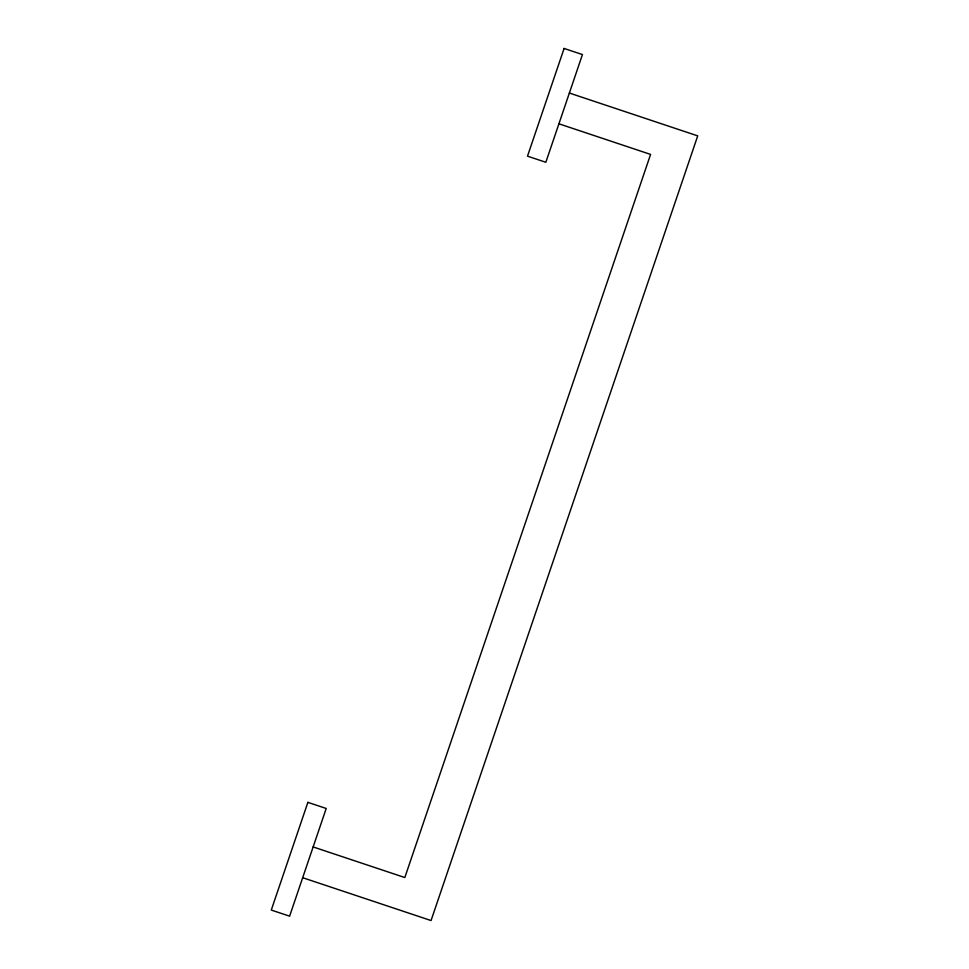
<?xml version="1.0" encoding="UTF-8"?>
<svg xmlns="http://www.w3.org/2000/svg" width="969" height="969" viewBox="0 0 969 969"><rect width="100%" height="100%" fill="white"/><g stroke="black" fill="none" stroke-linecap="round" stroke-linejoin="round"><path stroke-width="1.45" d="M569.36 93.036L697.716 135.878L431.048 920.55L302.691 877.708M558.907 123.802L650.587 154.41L404.824 877.539L313.144 846.942M307.888 802.356L271.284 910.061L289.61 916.177L326.214 808.473L307.888 802.356M564.103 48.45L527.499 156.154L545.838 162.271L582.442 54.567L564.103 48.45"/></g></svg>
